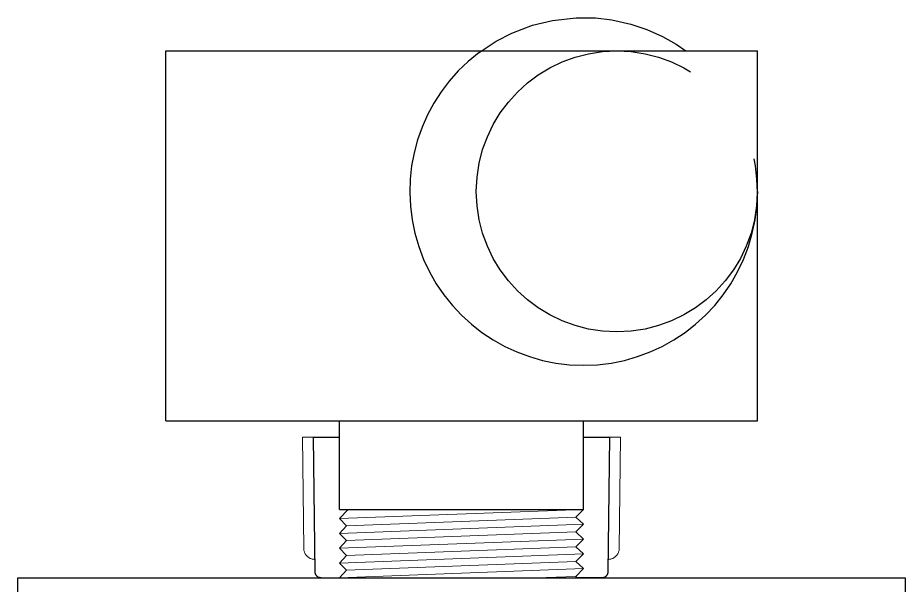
# Model space of a CAD drawing. Header units: metres. Extents: x 4626 to 5839, y 1264 to 1407.
# Drawn here: x 5819.8281 to 5819.9481, y 1312.8706 to 1312.9473 of the extents above; entities that cross this region are included whole.
import ezdxf

# ---------------------------------------------------------------- set-up
doc = ezdxf.new("R2010")
doc.units = ezdxf.units.M
doc.linetypes.add('HIDDEN', pattern=[0.375, 0.25, -0.125])
doc.layers.add('AMR_IS_Cloaca Secundaria', color=7, linetype='Continuous', lineweight=25, true_color=0xa57c00)

# ---------------------------------------------------------------- blocks, each defined once
blk = doc.blocks.new('S.R.E.')
at = {"layer": 'AMR_IS_Cloaca Secundaria'}
for p, q in [((-0.06099953694047144, -0.03099999999994907), (-0.06099953694047144, 0.01900000000023283)), ((-0.06099953694047144, 0.01900000000023283), (0.01900000000023283, 0.01900000000023283)), ((0.01900000000023283, -0.03099999999994907), (0.01900000000023283, 0.01900000000023283)), ((-0.06099953694047144, -0.03099999999994907), (0.01900000000023283, -0.03099999999994907)), ((-0.0375000000003638, -0.04299999999966531), (-0.0375000000003638, -0.03099999999994907)), ((-0.0375000000003638, -0.03324740327570908), (-0.0375000000003638, -0.03099999999994907)), ((-0.004500000000916771, -0.04299999999966531), (-0.004500000000916771, -0.03099999999994907)), ((-0.004500000000916771, -0.03324740327570908), (-0.004500000000916771, -0.03099999999994907)), ((-0.03634316478382971, -0.04299999999966531), (-0.0375000000003638, -0.04424405762119932)), ((-0.0375000000003638, -0.04299999999966531), (-0.004500000000916771, -0.04299999999966531)), ((-0.004500000000916771, -0.04299999999966531), (-0.005539913758184412, -0.04403991375738769)), ((-0.0375000000003638, -0.04424405762119932), (-0.03653564461546921, -0.04520841300563916)), ((-0.005539913758184412, -0.04403991375738769), (-0.004500000000916771, -0.04500142068854984)), ((-0.03653564461546921, -0.04520841300563916), (-0.0375000000003638, -0.04624547830962911)), ((-0.004500000000916771, -0.04500142068854984), (-0.005539913758184412, -0.04604133444581748)), ((-0.0375000000003638, -0.04624547830962911), (-0.03653564461546921, -0.0472098336945237)), ((-0.005539913758184412, -0.04604133444581748), (-0.004500000000916771, -0.04700284137697963)), ((-0.03653564461546921, -0.0472098336945237), (-0.0375000000003638, -0.0482468989980589)), ((-0.004500000000916771, -0.04700284137697963), (-0.005539913758184412, -0.04804275513470202)), ((-0.0375000000003638, -0.0482468989980589), (-0.03653564461546921, -0.04921125438295348)), ((-0.005539913758184412, -0.04804275513470202), (-0.004500000000916771, -0.04900426206540942)), ((-0.004500000000916771, -0.04900426206540942), (-0.005539913758184412, -0.05004417582313181)), ((-0.03653564461546921, -0.04921125438295348), (-0.0375000000003638, -0.05024831968694343)), ((-0.0375000000003638, -0.05024831968694343), (-0.03653564461546921, -0.05121267507138327)), ((-0.005539913758184412, -0.05004417582313181), (-0.004500000000916771, -0.05100568275429396)), ((-0.03653564461546921, -0.05121267507138327), (-0.0375000000003638, -0.05224974037537322)), ((-0.004500000000916771, -0.05100568275429396), (-0.005539913758184412, -0.0520455965115616)), ((-0.08100000000013097, -0.05424740327589461), (-0.08100000000013097, -0.05224740327594191)), ((-0.08100000000013097, -0.05224740327594191), (0.03899999999975989, -0.05224740327594191)), ((-0.03997520117809472, -0.05224740327594191), (-0.03749782675731694, -0.05224740327594191)), ((-0.005539913758184412, -0.0520455965115616), (-0.005321650505720754, -0.05224740327616928)), ((-0.002024798822276352, -0.05224740327594191), (-0.005321650504811259, -0.05224740327594191)), ((0.03899999999975989, -0.05224740327594191), (0.03899999999975989, -0.05424740327589461))]:
    blk.add_line(p, q, dxfattribs=at)
at = {"layer": 'AMR_IS_Cloaca Secundaria', "lineweight": 9}
for p, q in [((-0.04250010262148862, -0.03324720267892189), (-0.04232642498209316, -0.04826522593975824)), ((-0.04250010262148862, -0.03324720267892189), (-0.04100000000016735, -0.03324740327570908)), ((0.0005001026220270433, -0.03324720267892189), (-0.001000000000203727, -0.03324740327570908)), ((0.0005001026220270433, -0.03324720267892189), (0.0003264249817220843, -0.04826522593975824)), ((-0.004500000000916771, -0.04299999999966531), (-0.0375000000003638, -0.04424405762119932)), ((-0.005539913758184412, -0.04403991375738769), (-0.03653564461546921, -0.04520841300563916)), ((-0.004500000000916771, -0.04500142068854984), (-0.0375000000003638, -0.04624547830962911)), ((-0.005539913758184412, -0.04604133444581748), (-0.03653564461546921, -0.0472098336945237)), ((-0.004500000000916771, -0.04700284137697963), (-0.0375000000003638, -0.0482468989980589)), ((-0.004500000000916771, -0.04900426206540942), (-0.0375000000003638, -0.05024831968694343)), ((-0.005539913758184412, -0.04804275513470202), (-0.03653564461546921, -0.04921125438295348)), ((-0.005539913758184412, -0.05004417582313181), (-0.03653564461546921, -0.05121267507138327)), ((-0.004500000000916771, -0.05100568275429396), (-0.0375000000003638, -0.05224974037537322)), ((-0.005539913758184412, -0.0520455965115616), (-0.01089306068024598, -0.05224740327594191))]:
    blk.add_line(p, q, dxfattribs=at)
at = {"layer": 'AMR_IS_Cloaca Secundaria', "linetype": 'HIDDEN', "ltscale": 0.015}
blk.add_lwpolyline([(-0.01863249302914483, 0.01877558629712439), (-0.0163278346944935, 0.02030646021466964), (-0.01418500017462065, 0.02141146355597812), (-0.01141281757372781, 0.02246025274143904), (-0.008697002885128313, 0.02312217911003245), (-0.005483819536493684, 0.02347939733317617), (-0.002903829915339884, 0.02344572969786896), (-0.0006756373586540576, 0.02318672573665026), (0.001908665623886918, 0.02260926812004982), (0.004060635352288955, 0.0218852809521195), (0.006191792910613003, 0.02092691005282177), (0.008017151965759695, 0.01988896444390775), (0.009329316685580125, 0.01900000000023283)], dxfattribs=at)
at = {"layer": 'AMR_IS_Cloaca Secundaria'}
for points in [[(-0.03997520117809472, -0.05224740327594191), (-0.04002479882183252, -0.05224740327594191), (-0.04007429859666445, -0.05224428901419742), (-0.04012350514858554, -0.05223807278071035), (-0.04017222428228706, -0.05222877910910029), (-0.04022026372604159, -0.05221644467656006), (-0.04026743388931209, -0.05220111816151984), (-0.04031354861217551, -0.05218286005083428), (-0.04035842590201355, -0.0521617424010401), (-0.04040188864928496, -0.05213784855368431), (-0.04044376532510796, -0.05211127280699657), (-0.04048389066247182, -0.05208212004299639), (-0.04052210630470654, -0.05205050531458255), (-0.04055826143121521, -0.0520165533907857), (-0.04059221335501206, -0.05198039826427703), (-0.04062382808297116, -0.05194218262249706), (-0.04065298084697133, -0.05190205728558794), (-0.04067955659411382, -0.05186018060931019), (-0.04070345044056012, -0.05181671786249353), (-0.04072456809080904, -0.05177184057220074), (-0.04074282620149461, -0.05172572584842783), (-0.04075815271608008, -0.05167855568561208), (-0.0407704871486203, -0.05163051624276704), (-0.04077978082113987, -0.05158179710906552), (-0.04078599705462693, -0.05153259055714443), (-0.04078911131546192, -0.0514830907823125), (-0.04100000000016735, -0.03324740327570908), (-0.0375000000003638, -0.03324740327570908)], [(-0.004500000000916771, -0.03324740327570908), (-0.001000000000203727, -0.03324740327570908), (-0.001210888683999656, -0.0514830907823125), (-0.001214002946653636, -0.05153259055714443), (-0.001220219179231208, -0.05158179710906552), (-0.001229512850841274, -0.05163051624276704), (-0.001241847283381503, -0.05167855568561208), (-0.001257173798876465, -0.05172572584842783), (-0.00127543190956203, -0.05177184057220074), (-0.001296549558901461, -0.05181671786249353), (-0.001320443407166749, -0.05186018060931019), (-0.001347019153399742, -0.05190205728558794), (-0.001376171917399915, -0.05194218262249706), (-0.00140778664535901, -0.05198039826427703), (-0.001441738570065354, -0.0520165533907857), (-0.001477893696574029, -0.05205050531458255), (-0.001516109337899252, -0.05208212004299639), (-0.001556234675263113, -0.05211127280699657), (-0.001598111351086118, -0.05213784855368431), (-0.001641574098357523, -0.0521617424010401), (-0.001686451389105059, -0.05218286005083428), (-0.001732566111968481, -0.05220111816151984), (-0.00177973627432948, -0.05221644467656006), (-0.001827775717174518, -0.05222877910910029), (-0.001876494850876043, -0.05223807278071035), (-0.001925701402797131, -0.05224428901419742), (-0.00197520117762906, -0.05224740327594191), (-0.002024798822276352, -0.05224740327594191)]]:
    blk.add_lwpolyline(points, dxfattribs=at)
at = {"layer": 'AMR_IS_Cloaca Secundaria', "lineweight": 9}
blk.add_lwpolyline([(-0.004500000000916771, -0.04299999999966531), (-0.005539913758184412, -0.04403991375738769), (-0.004500000000916771, -0.04500142068854984), (-0.005539913758184412, -0.04604133444581748), (-0.004500000000916771, -0.04700284137697963), (-0.005539913758184412, -0.04804275513470202), (-0.004500000000916771, -0.04900426206540942), (-0.005539913758184412, -0.05004417582313181), (-0.004500000000916771, -0.05100568275429396), (-0.0375000000003638, -0.05224974037537322), (-0.03653564461546921, -0.05121267507138327), (-0.0375000000003638, -0.05024831968694343), (-0.03653564461546921, -0.04921125438295348), (-0.0375000000003638, -0.0482468989980589), (-0.03653564461546921, -0.0472098336945237), (-0.0375000000003638, -0.04624547830962911), (-0.03653564461546921, -0.04520841300563916), (-0.0375000000003638, -0.04424405762119932), (-0.03634316478382971, -0.04299999999966531)], close=True, dxfattribs=at)
blk.add_lwpolyline([(-0.004500000000916771, -0.04299999999966531), (-0.005539913758184412, -0.04403991375738769), (-0.004500000000916771, -0.04500142068854984), (-0.005539913758184412, -0.04604133444581748), (-0.004500000000916771, -0.04700284137697963), (-0.005539913758184412, -0.04804275513470202), (-0.004500000000916771, -0.04900426206540942), (-0.005539913758184412, -0.05004417582313181), (-0.004500000000916771, -0.05100568275429396), (-0.0375000000003638, -0.05224974037537322), (-0.03653564461546921, -0.05121267507138327), (-0.0375000000003638, -0.05024831968694343), (-0.03653564461546921, -0.04921125438295348), (-0.0375000000003638, -0.0482468989980589), (-0.03653564461546921, -0.0472098336945237), (-0.0375000000003638, -0.04624547830962911), (-0.03653564461546921, -0.04520841300563916), (-0.0375000000003638, -0.04424405762119932), (-0.03634316478382971, -0.04299999999966531)], close=True, dxfattribs=at)
for points in [[(-0.04232642498209316, -0.04826522593975824), (-0.04232237612268364, -0.04835937119378286), (-0.04231242382411438, -0.04845307644336572), (-0.04229660736382357, -0.04854597187704712), (-0.0422749891595231, -0.04863769087933179), (-0.04224765453000145, -0.04872787147633062), (-0.04221471135315369, -0.04881615776730541), (-0.04217628964033793, -0.04890220132620016), (-0.04213254102432984, -0.04898566257861603), (-0.04208363815996563, -0.04906621214104234), (-0.042029774045659, -0.04914353212052447), (-0.04197116125851608, -0.04921731737158552), (-0.04190803111578134, -0.04928727669675936), (-0.04184063276443339, -0.04935313399846564), (-0.04176923219347373, -0.04941462936858443), (-0.0416941111889173, -0.0494715201125473), (-0.04161556621875206, -0.04952358170885418), (-0.04153390726423822, -0.04957060869355701), (-0.0414494565975474, -0.04961241547380268), (-0.04136254750483204, -0.04964883705633838), (-0.04127352297655307, -0.04967972970189294), (-0.04118273435415176, -0.04970497149179209), (-0.04109053993579437, -0.04972446280771692), (-0.04099730357302178, -0.04973812672687927), (-0.04090339322647196, -0.0497459093235193), (-0.04080917951614538, -0.04974777988400092)], [(0.0003264249817220843, -0.04826522593975824), (0.0003223761232220568, -0.04835937119378286), (0.0003124238246527966, -0.04845307644336572), (0.0002966073625429999, -0.04854597187704712), (0.0002749891591520282, -0.04863769087933179), (0.0002476545305398759, -0.04872787147633062), (0.0002147113536921097, -0.04881615776730541), (0.0001762896399668534, -0.04890220132620016), (0.0001325410230492707, -0.04898566257861603), (8.363815959455678e-05, -0.04906621214104234), (2.977404528792249e-05, -0.04914353212052447), (-2.883874185499735e-05, -0.04921731737158552), (-9.196888458973262e-05, -0.04928727669675936), (-0.0001593672368471744, -0.04935313399846564), (-0.000230767807806842, -0.04941462936858443), (-0.0003058888123632642, -0.0494715201125473), (-0.0003844337825285038, -0.04952358170885418), (-0.0004660927352233557, -0.04957060869355701), (-0.0005505434037331725, -0.04961241547380268), (-0.0006374524964485317, -0.04964883705633838), (-0.0007264770229085116, -0.04967972970189294), (-0.0008172656471288064, -0.04970497149179209), (-0.0009094600645767059, -0.04972446280771692), (-0.001002696428258787, -0.04973812672687927), (-0.001096606774808606, -0.0497459093235193), (-0.001190820484225696, -0.04974777988400092)]]:
    blk.add_lwpolyline(points, dxfattribs=at)
at = {"layer": 'AMR_IS_Cloaca Secundaria', "linetype": 'HIDDEN', "ltscale": 0.015}
blk.add_circle((0, 0), 0.01899999999999963, dxfattribs=at)
blk.add_arc((-0.004500000000916771, 0), 0.02350000000000005, 126.9689892695351, 53.03101073046493, dxfattribs=at)

msp = doc.modelspace()

# ---------------------------------------------------------------- block references
at = {"layer": 'AMR_IS_Cloaca Secundaria', "lineweight": 9}
msp.add_blockref('S.R.E.', (5819.909143997973, 1312.923851228875), dxfattribs=at)

doc.saveas('drawing.dxf')
